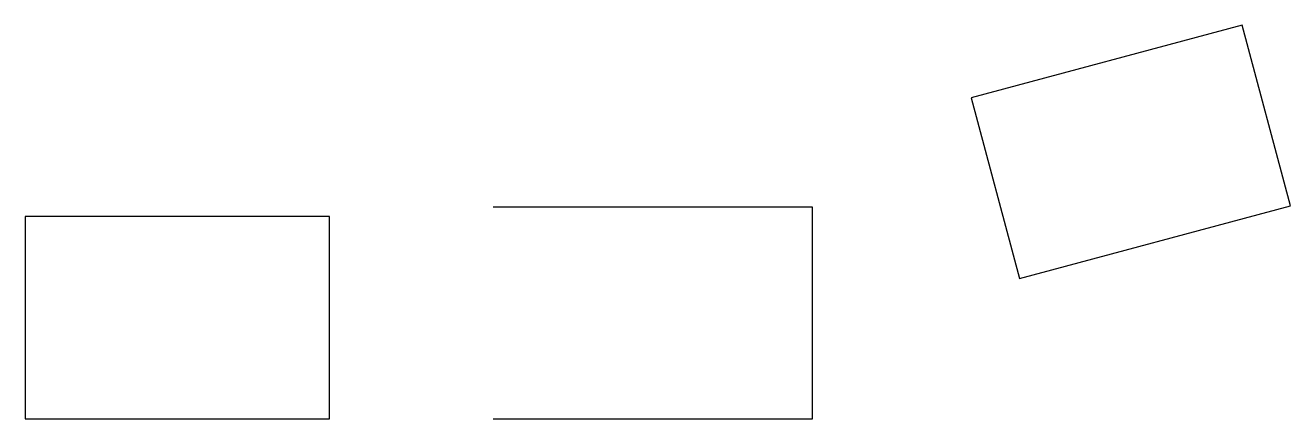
# Model space of a CAD drawing. Header units: millimetres. Extents: x 0 to 1082, y 0 to 337.
import ezdxf

# ---------------------------------------------------------------- set-up
doc = ezdxf.new("R2010")
doc.units = ezdxf.units.MM
doc.layers.add('PRINT_TEST', color=7, linetype='Continuous')

msp = doc.modelspace()

# ---------------------------------------------------------------- linework, layer by layer
at = {"layer": 'PRINT_TEST'}
for points in [[(850, 120), (1081.8, 182.1), (1040.4, 336.7), (808.6, 274.5)], [(0, 0), (260, 0), (260, 173), (0, 173)]]:
    msp.add_lwpolyline(points, close=True, dxfattribs=at)
msp.add_lwpolyline([(400, 0), (673, 0), (673, 181), (400, 181)], dxfattribs=at)

doc.saveas('drawing.dxf')
